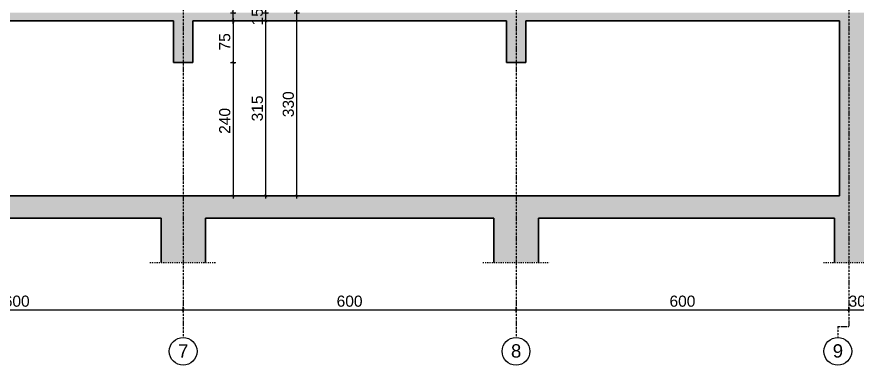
# Model space of a CAD drawing. Header units: inches. Extents: x -72385 to 39588, y -6525 to 66685.
# Drawn here: x -3391 to -1876, y 22991 to 23618 of the extents above; entities that cross this region are included whole.
import ezdxf

# ---------------------------------------------------------------- set-up
doc = ezdxf.new("R2010")
doc.units = ezdxf.units.IN
doc.header["$MEASUREMENT"] = 0
doc.linetypes.add('DashDot', pattern=[0.6, 0.4, -0.1, 0, -0.1])
doc.linetypes.add('Hidden', pattern=[0.4, 0.2, -0.2])
for name, color, linetype, lineweight in [('Надписи коти външни', 252, 'Continuous', 25), ('Надписи коти вътрешни', 252, 'Continuous', 25), ('Надписи Оси', 252, 'Continuous', 25), ('Оси', 252, 'DashDot', 25), ('Фасади Разрези дебело', 7, 'Continuous', 35), ('Фасади Разрези пунктир', 253, 'Hidden', 25), ('Щрих стени', 254, 'Continuous', 25)]:
    doc.layers.add(name, color=color, linetype=linetype, lineweight=lineweight)
doc.styles.add('Arial Regular', font='arial.ttf')
doc.styles.get("Standard").update_dxf_attribs({"font": 'arial.ttf'})
doc.dimstyles.new('Annotative', dxfattribs={"dimscale": 0, "dimtxt": 20, "dimasz": 5, "dimexe": 5, "dimexo": 5, "dimgap": 5, "dimtad": 1, "dimdec": 0, "dimzin": 0, "dimdsep": 46, "dimtxsty": 'Standard', "dimblk": 'ARCHTICK', "dimcen": 5, "dimdle": 5, "dimadec": 0, "dimazin": 0, "dimtfac": 1, "dimtdec": 0, "dimtofl": 0, "dimtmove": 0, "dimatfit": 3, "dimldrblk": 'ARCHTICK', "dimfxl": 5, "dimfxlon": 1, "dimtolj": 1, "dimtzin": 0, "dimarcsym": 1})

# ---------------------------------------------------------------- blocks, each defined once
blk = doc.blocks.new('_ArchTick')
at = {"color": 0, "linetype": 'ByBlock', "const_width": 0.15}
blk.add_lwpolyline([(-0.5, -0.5), (0.5, 0.5)], dxfattribs=at)
blk = doc.blocks.new('*D4916')
at = {"layer": 'Defpoints', "color": 0, "ltscale": 10, "transparency": 16777216}
for p in [(-3095.7, 23610.9), (-3073.3, 23535.9), (-3000.8, 23535.9)]:
    blk.add_point(p, dxfattribs=at)
at = {"layer": 'Надписи коти вътрешни', "color": 0, "lineweight": -2, "ltscale": 10, "transparency": 16777216}
for p, q in [((-3000.8, 23615.9), (-3000.8, 23530.9)), ((-3005.8, 23610.9), (-2995.8, 23610.9)), ((-3005.8, 23535.9), (-2995.8, 23535.9))]:
    blk.add_line(p, q, dxfattribs=at)
at = {"layer": 'Надписи коти вътрешни', "color": 0, "lineweight": -2, "ltscale": 10, "transparency": 16777216, "xscale": 5, "yscale": 5, "zscale": 5}
for p, rotation in [((-3000.8, 23610.9), 90), ((-3000.8, 23535.9), 270)]:
    blk.add_blockref('_ArchTick', p, dxfattribs=dict(at, rotation=rotation))
at = {"layer": 'Надписи коти вътрешни', "color": 0, "ltscale": 10, "transparency": 16777216, "insert": (-3016, 23573.4), "char_height": 20, "attachment_point": 5, "rotation": 90}
blk.add_mtext('\\A1;75', dxfattribs=at)
blk = doc.blocks.new('*D4915')
at = {"layer": 'Defpoints', "color": 0, "ltscale": 10, "transparency": 16777216}
for p in [(-3073.3, 23535.9), (-3063.8, 23295.9), (-3000.8, 23295.9)]:
    blk.add_point(p, dxfattribs=at)
at = {"layer": 'Надписи коти вътрешни', "color": 0, "lineweight": -2, "ltscale": 10, "transparency": 16777216}
for p, q in [((-3000.8, 23540.9), (-3000.8, 23290.9)), ((-3005.8, 23535.9), (-2995.8, 23535.9)), ((-3005.8, 23295.9), (-2995.8, 23295.9))]:
    blk.add_line(p, q, dxfattribs=at)
at = {"layer": 'Надписи коти вътрешни', "color": 0, "lineweight": -2, "ltscale": 10, "transparency": 16777216, "xscale": 5, "yscale": 5, "zscale": 5}
for p, rotation in [((-3000.8, 23535.9), 90), ((-3000.8, 23295.9), 270)]:
    blk.add_blockref('_ArchTick', p, dxfattribs=dict(at, rotation=rotation))
at = {"layer": 'Надписи коти вътрешни', "color": 0, "ltscale": 10, "transparency": 16777216, "insert": (-3016, 23430.9), "char_height": 20, "attachment_point": 5, "rotation": 90}
blk.add_mtext('\\A1;240', dxfattribs=at)
blk = doc.blocks.new('*D4914')
at = {"layer": 'Defpoints', "color": 0, "ltscale": 10, "transparency": 16777216}
for p in [(-3024, 23625.9), (-3000.8, 23625.9), (-3045.1, 23610.9)]:
    blk.add_point(p, dxfattribs=at)
at = {"layer": 'Надписи коти вътрешни', "color": 0, "lineweight": -2, "ltscale": 10, "transparency": 16777216}
for p, q in [((-3000.8, 23625.9), (-3000.8, 23667.8)), ((-3005.8, 23625.9), (-2995.8, 23625.9)), ((-3000.8, 23605.9), (-3000.8, 23625.9)), ((-3005.8, 23610.9), (-2995.8, 23610.9))]:
    blk.add_line(p, q, dxfattribs=at)
at = {"layer": 'Надписи коти вътрешни', "color": 0, "lineweight": -2, "ltscale": 10, "transparency": 16777216, "xscale": 5, "yscale": 5, "zscale": 5}
for p, rotation in [((-3000.8, 23625.9), 90), ((-3000.8, 23610.9), 270)]:
    blk.add_blockref('_ArchTick', p, dxfattribs=dict(at, rotation=rotation))
at = {"layer": 'Надписи коти вътрешни', "color": 0, "ltscale": 10, "transparency": 16777216, "insert": (-3016, 23649.4), "char_height": 20, "attachment_point": 5, "rotation": 90}
blk.add_mtext('\\A1;15', dxfattribs=at)
blk = doc.blocks.new('*D4910')
at = {"layer": 'Defpoints', "color": 0, "ltscale": 10, "transparency": 16777216}
for p in [(-2996.4, 23625.9), (-2942, 23625.9), (-2996.4, 23610.9)]:
    blk.add_point(p, dxfattribs=at)
at = {"layer": 'Надписи коти вътрешни', "color": 0, "lineweight": -2, "ltscale": 10, "transparency": 16777216}
for p, q in [((-2942, 23605.9), (-2942, 23630.9)), ((-2947, 23625.9), (-2937, 23625.9)), ((-2947, 23610.9), (-2937, 23610.9))]:
    blk.add_line(p, q, dxfattribs=at)
at = {"layer": 'Надписи коти вътрешни', "color": 0, "lineweight": -2, "ltscale": 10, "transparency": 16777216, "xscale": 5, "yscale": 5, "zscale": 5}
for p, rotation in [((-2942, 23625.9), 90), ((-2942, 23610.9), 270)]:
    blk.add_blockref('_ArchTick', p, dxfattribs=dict(at, rotation=rotation))
at = {"layer": 'Надписи коти вътрешни', "color": 0, "ltscale": 10, "transparency": 16777216, "insert": (-2957.2, 23618.4), "char_height": 20, "attachment_point": 5, "rotation": 90}
blk.add_mtext('\\A1;15', dxfattribs=at)
blk = doc.blocks.new('*D4909')
at = {"layer": 'Defpoints', "color": 0, "ltscale": 10, "transparency": 16777216}
for p in [(-3057, 23610.9), (-2942, 23610.9), (-3057, 23295.9)]:
    blk.add_point(p, dxfattribs=at)
at = {"layer": 'Надписи коти вътрешни', "color": 0, "lineweight": -2, "ltscale": 10, "transparency": 16777216}
for p, q in [((-2942, 23290.9), (-2942, 23615.9)), ((-2947, 23610.9), (-2937, 23610.9)), ((-2947, 23295.9), (-2937, 23295.9))]:
    blk.add_line(p, q, dxfattribs=at)
at = {"layer": 'Надписи коти вътрешни', "color": 0, "lineweight": -2, "ltscale": 10, "transparency": 16777216, "xscale": 5, "yscale": 5, "zscale": 5}
for p, rotation in [((-2942, 23610.9), 90), ((-2942, 23295.9), 270)]:
    blk.add_blockref('_ArchTick', p, dxfattribs=dict(at, rotation=rotation))
at = {"layer": 'Надписи коти вътрешни', "color": 0, "ltscale": 10, "transparency": 16777216, "insert": (-2957.2, 23453.4), "char_height": 20, "attachment_point": 5, "rotation": 90}
blk.add_mtext('\\A1;315', dxfattribs=at)
blk = doc.blocks.new('*D4908')
at = {"layer": 'Defpoints', "color": 0, "ltscale": 10, "transparency": 16777216}
for p in [(-3057, 23625.9), (-2886, 23625.9), (-3057, 23295.9)]:
    blk.add_point(p, dxfattribs=at)
at = {"layer": 'Надписи коти вътрешни', "color": 0, "lineweight": -2, "ltscale": 10, "transparency": 16777216}
for p, q in [((-2886, 23290.9), (-2886, 23630.9)), ((-2891, 23625.9), (-2881, 23625.9)), ((-2891, 23295.9), (-2881, 23295.9))]:
    blk.add_line(p, q, dxfattribs=at)
at = {"layer": 'Надписи коти вътрешни', "color": 0, "lineweight": -2, "ltscale": 10, "transparency": 16777216, "xscale": 5, "yscale": 5, "zscale": 5}
for p, rotation in [((-2886, 23625.9), 90), ((-2886, 23295.9), 270)]:
    blk.add_blockref('_ArchTick', p, dxfattribs=dict(at, rotation=rotation))
at = {"layer": 'Надписи коти вътрешни', "color": 0, "ltscale": 10, "transparency": 16777216, "insert": (-2901.3, 23460.9), "char_height": 20, "attachment_point": 5, "rotation": 90}
blk.add_mtext('\\A1;330', dxfattribs=at)
blk = doc.blocks.new('*D7016')
at = {"layer": 'Defpoints', "color": 0, "ltscale": 10, "transparency": 16777216}
for p in [(-1891, 23090.9), (-2491, 23066.1), (-1891, 23066.1)]:
    blk.add_point(p, dxfattribs=at)
at = {"layer": 'Надписи коти външни', "color": 0, "lineweight": -2, "ltscale": 10, "transparency": 16777216}
for p, q in [((-2496, 23090.9), (-1886, 23090.9)), ((-2491, 23085.9), (-2491, 23095.9)), ((-1891, 23085.9), (-1891, 23095.9))]:
    blk.add_line(p, q, dxfattribs=at)
at = {"layer": 'Надписи коти външни', "color": 0, "lineweight": -2, "ltscale": 10, "transparency": 16777216, "xscale": 5, "yscale": 5, "zscale": 5, "rotation": 180}
blk.add_blockref('_ArchTick', (-2491, 23090.9), dxfattribs=at)
at = {"layer": 'Надписи коти външни', "color": 0, "lineweight": -2, "ltscale": 10, "transparency": 16777216, "xscale": 5, "yscale": 5, "zscale": 5}
blk.add_blockref('_ArchTick', (-1891, 23090.9), dxfattribs=at)
at = {"layer": 'Надписи коти външни', "color": 0, "ltscale": 10, "transparency": 16777216, "insert": (-2191, 23106.1), "char_height": 20, "attachment_point": 5}
blk.add_mtext('\\A1;600', dxfattribs=at)
blk = doc.blocks.new('*D7017')
at = {"layer": 'Defpoints', "color": 0, "ltscale": 10, "transparency": 16777216}
for p in [(-1861, 23090.9), (-1891, 23060.9), (-1861, 23060.9)]:
    blk.add_point(p, dxfattribs=at)
at = {"layer": 'Надписи коти външни', "color": 0, "lineweight": -2, "ltscale": 10, "transparency": 16777216}
for p, q in [((-1896, 23090.9), (-1856, 23090.9)), ((-1891, 23085.9), (-1891, 23095.9)), ((-1861, 23085.9), (-1861, 23095.9))]:
    blk.add_line(p, q, dxfattribs=at)
at = {"layer": 'Надписи коти външни', "color": 0, "lineweight": -2, "ltscale": 10, "transparency": 16777216, "xscale": 5, "yscale": 5, "zscale": 5, "rotation": 180}
blk.add_blockref('_ArchTick', (-1891, 23090.9), dxfattribs=at)
at = {"layer": 'Надписи коти външни', "color": 0, "lineweight": -2, "ltscale": 10, "transparency": 16777216, "xscale": 5, "yscale": 5, "zscale": 5}
blk.add_blockref('_ArchTick', (-1861, 23090.9), dxfattribs=at)
at = {"layer": 'Надписи коти външни', "color": 0, "ltscale": 10, "transparency": 16777216, "insert": (-1876, 23106.1), "char_height": 20, "attachment_point": 5}
blk.add_mtext('\\A1;30', dxfattribs=at)
blk = doc.blocks.new('*D7018')
at = {"layer": 'Defpoints', "color": 0, "ltscale": 10, "transparency": 16777216}
for p in [(-2491, 23090.9), (-3091, 23040.9), (-2491, 23040.9)]:
    blk.add_point(p, dxfattribs=at)
at = {"layer": 'Надписи коти външни', "color": 0, "lineweight": -2, "ltscale": 10, "transparency": 16777216}
for p, q in [((-3096, 23090.9), (-2486, 23090.9)), ((-3091, 23085.9), (-3091, 23095.9)), ((-2491, 23085.9), (-2491, 23095.9))]:
    blk.add_line(p, q, dxfattribs=at)
at = {"layer": 'Надписи коти външни', "color": 0, "lineweight": -2, "ltscale": 10, "transparency": 16777216, "xscale": 5, "yscale": 5, "zscale": 5, "rotation": 180}
blk.add_blockref('_ArchTick', (-3091, 23090.9), dxfattribs=at)
at = {"layer": 'Надписи коти външни', "color": 0, "lineweight": -2, "ltscale": 10, "transparency": 16777216, "xscale": 5, "yscale": 5, "zscale": 5}
blk.add_blockref('_ArchTick', (-2491, 23090.9), dxfattribs=at)
at = {"layer": 'Надписи коти външни', "color": 0, "ltscale": 10, "transparency": 16777216, "insert": (-2791, 23106.1), "char_height": 20, "attachment_point": 5}
blk.add_mtext('\\A1;600', dxfattribs=at)
blk = doc.blocks.new('*D7019')
at = {"layer": 'Defpoints', "color": 0, "ltscale": 10, "transparency": 16777216}
for p in [(-3091, 23090.9), (-3691, 23040.9), (-3091, 23040.9)]:
    blk.add_point(p, dxfattribs=at)
at = {"layer": 'Надписи коти външни', "color": 0, "lineweight": -2, "ltscale": 10, "transparency": 16777216}
for p, q in [((-3696, 23090.9), (-3086, 23090.9)), ((-3691, 23085.9), (-3691, 23095.9)), ((-3091, 23085.9), (-3091, 23095.9))]:
    blk.add_line(p, q, dxfattribs=at)
at = {"layer": 'Надписи коти външни', "color": 0, "lineweight": -2, "ltscale": 10, "transparency": 16777216, "xscale": 5, "yscale": 5, "zscale": 5, "rotation": 180}
blk.add_blockref('_ArchTick', (-3691, 23090.9), dxfattribs=at)
at = {"layer": 'Надписи коти външни', "color": 0, "lineweight": -2, "ltscale": 10, "transparency": 16777216, "xscale": 5, "yscale": 5, "zscale": 5}
blk.add_blockref('_ArchTick', (-3091, 23090.9), dxfattribs=at)
at = {"layer": 'Надписи коти външни', "color": 0, "ltscale": 10, "transparency": 16777216, "insert": (-3391, 23106.1), "char_height": 20, "attachment_point": 5}
blk.add_mtext('\\A1;600', dxfattribs=at)

msp = doc.modelspace()

# ---------------------------------------------------------------- hatches: boundary and pattern name
at = {"layer": 'Щрих стени', "ltscale": 10}
h = msp.add_hatch(color=256, dxfattribs=at)
h.dxf.hatch_style = 1
h.paths.add_polyline_path([(-1845.7, 23625.9), (-7023.6, 23625.9), (-7023.6, 23590.9), (-6973.6, 23590.9), (-6973.6, 23610.9), (-6826.1, 23610.9), (-6826.1, 23575.9), (-6796.1, 23575.9), (-6796.1, 23610.9), (-6646.1, 23610.9), (-6646.1, 23575.9), (-6616.1, 23575.9), (-6616.1, 23610.9), (-6466.1, 23610.9), (-6466.1, 23575.9), (-6436.1, 23575.9), (-6436.1, 23610.9), (-6286.1, 23610.9), (-6286.1, 23575.9), (-6256.1, 23575.9), (-6256.1, 23610.9), (-6103.5, 23610.9), (-6103.5, 23505.9), (-6073.5, 23505.9), (-6073.5, 23610.9), (-5508.5, 23610.9), (-5508.5, 23535.9), (-5473.5, 23535.9), (-5473.5, 23610.9), (-4908.4, 23610.9), (-4908.4, 23535.9), (-4873.4, 23535.9), (-4873.4, 23610.9), (-4308.4, 23610.9), (-4308.4, 23535.9), (-4273.4, 23535.9), (-4273.4, 23610.9), (-3708.3, 23610.9), (-3708.3, 23535.9), (-3673.3, 23535.9), (-3673.3, 23610.9), (-3108.3, 23610.9), (-3108.3, 23535.9), (-3073.3, 23535.9), (-3073.3, 23610.9), (-2508.3, 23610.9), (-2508.3, 23535.9), (-2473.2, 23535.9), (-2473.2, 23610.9), (-1908.2, 23610.9), (-1908.2, 23295.9), (-6973.6, 23295.9), (-6973.6, 23545.9), (-7023.6, 23545.9), (-7023.6, 23175.9), (-6943.6, 23175.9), (-6943.6, 23255.9), (-6128.5, 23255.9), (-6128.5, 23175.9), (-6048.5, 23175.9), (-6048.5, 23255.9), (-5531, 23255.9), (-5531, 23175.9), (-5451, 23175.9), (-5451, 23255.9), (-4930.9, 23255.9), (-4930.9, 23175.9), (-4850.9, 23175.9), (-4850.9, 23255.9), (-4330.9, 23255.9), (-4330.9, 23175.9), (-4250.9, 23175.9), (-4250.9, 23255.9), (-3730.8, 23255.9), (-3730.8, 23175.9), (-3650.8, 23175.9), (-3650.8, 23255.9), (-3130.8, 23255.9), (-3130.8, 23175.9), (-3050.8, 23175.9), (-3050.8, 23255.9), (-2530.8, 23255.9), (-2530.8, 23175.9), (-2450.7, 23175.9), (-2450.7, 23255.9), (-1917, 23255.9), (-1917, 23175.9), (-1845.7, 23175.9)])

# ---------------------------------------------------------------- linework, layer by layer
at = {"layer": 'Надписи Оси', "ltscale": 50}
for centre in [(-3091, 23015.9), (-2491, 23015.9), (-1911, 23015.9)]:
    msp.add_circle(centre, 25, dxfattribs=at)
at = {"layer": 'Оси', "ltscale": 10}
for p, q in [((-3091, 26090.9), (-3091, 23040.9)), ((-2491, 26090.9), (-2491, 23040.9)), ((-1891, 26090.9), (-1891, 23060.9)), ((-1911, 23060.9), (-1911, 23040.9)), ((-1911, 23060.9), (-1891, 23060.9))]:
    msp.add_line(p, q, dxfattribs=at)
at = {"layer": 'Фасади Разрези дебело', "ltscale": 10, "extrusion": (1.2091e-15, 1, -2.22045e-16)}
for p, q in [((-3673.3, 23610.9), (-3108.3, 23610.9)), ((-3073.3, 23610.9), (-2508.3, 23610.9)), ((-2473.2, 23610.9), (-1908.2, 23610.9)), ((-3108.3, 23535.9), (-3073.3, 23535.9)), ((-2508.3, 23535.9), (-2473.2, 23535.9)), ((-6973.6, 23295.9), (-1908.2, 23295.9)), ((-3650.8, 23255.9), (-3130.8, 23255.9)), ((-3050.8, 23255.9), (-2530.8, 23255.9)), ((-2450.7, 23255.9), (-1917, 23255.9))]:
    msp.add_line(p, q, dxfattribs=at)
at = {"layer": 'Фасади Разрези дебело', "ltscale": 10}
for p, q in [((-3108.3, 23610.9), (-3108.3, 23535.9)), ((-3073.3, 23610.9), (-3073.3, 23535.9)), ((-2508.3, 23610.9), (-2508.3, 23535.9)), ((-2473.2, 23610.9), (-2473.2, 23535.9)), ((-1908.2, 23610.9), (-1908.2, 23295.9)), ((-3130.8, 23255.9), (-3130.8, 23175.9)), ((-3050.8, 23255.9), (-3050.8, 23175.9)), ((-2530.8, 23255.9), (-2530.8, 23175.9)), ((-2450.7, 23255.9), (-2450.7, 23175.9)), ((-1917, 23255.9), (-1917, 23175.9))]:
    msp.add_line(p, q, dxfattribs=at)
at = {"layer": 'Фасади Разрези пунктир', "ltscale": 10, "extrusion": (1.2091e-15, 1, -2.22045e-16)}
for p, q in [((-3150.8, 23175.9), (-3030.8, 23175.9)), ((-2550.8, 23175.9), (-2430.7, 23175.9)), ((-1937, 23175.9), (-1816.9, 23175.9))]:
    msp.add_line(p, q, dxfattribs=at)

# ---------------------------------------------------------------- texts
at = {"layer": 'Надписи Оси', "ltscale": 100, "char_height": 24, "width": 27.213, "attachment_point": 1, "style": 'Arial Regular'}
for s, insert in [('\\pxqc;7', (-3104.4, 23028.6)), ('\\pxqc;8', (-2504.4, 23028.6)), ('\\pxqc;9', (-1924.4, 23028.6))]:
    msp.add_mtext(s, dxfattribs=dict(at, insert=insert))

# ---------------------------------------------------------------- dimensions: what is measured, and where the dimension line sits
at = {"layer": 'Надписи коти външни', "ltscale": 10}
for base, p1, p2, picture, middle in [((-3091, 23090.9), (-3691, 23040.9), (-3091, 23040.9), '*D7019', (-3391, 23106.1)), ((-2491, 23090.9), (-3091, 23040.9), (-2491, 23040.9), '*D7018', (-2791, 23106.1)), ((-1891, 23090.9), (-2491, 23066.1), (-1891, 23066.1), '*D7016', (-2191, 23106.1))]:
    dim = msp.add_linear_dim(base=base, p1=p1, p2=p2, dimstyle='Annotative', override={"dimscale": 0, "dimtix": 0, "dimtofl": 0, "dimtmove": 0, "dimatfit": 3}, dxfattribs=at)
    dim.commit()
    dim.dimension.update_dxf_attribs({"geometry": picture, "text_midpoint": middle})
dim = msp.add_linear_dim(base=(-1861, 23090.9), p1=(-1891, 23060.9), p2=(-1861, 23060.9), dimstyle='Annotative', override={"dimscale": 0, "dimtix": 0, "dimtofl": 0, "dimtmove": 0, "dimatfit": 3}, dxfattribs=at)
dim.commit()
dim.dimension.update_dxf_attribs({"geometry": '*D7017', "text_midpoint": (-1876, 23090.9), "dimtype": 128})
at = {"layer": 'Надписи коти вътрешни', "ltscale": 10}
for base, p1, p2, picture, middle in [((-3000.8, 23625.9), (-3045.1, 23610.9), (-3024, 23625.9), '*D4914', (-3000.8, 23649.4)), ((-2942, 23625.9), (-2996.4, 23610.9), (-2996.4, 23625.9), '*D4910', (-2942, 23618.4)), ((-3000.8, 23535.9), (-3095.7, 23610.9), (-3073.3, 23535.9), '*D4916', (-3000.8, 23573.4)), ((-3000.8, 23295.9), (-3073.3, 23535.9), (-3063.8, 23295.9), '*D4915', (-3000.8, 23430.9))]:
    dim = msp.add_linear_dim(base=base, p1=p1, p2=p2, angle=90, dimstyle='Annotative', override={"dimscale": 0, "dimtix": 0, "dimtofl": 0, "dimtmove": 0, "dimatfit": 3}, dxfattribs=at)
    dim.commit()
    dim.dimension.update_dxf_attribs({"geometry": picture, "text_midpoint": middle, "dimtype": 128})
for base, p2, picture, middle in [((-2886, 23625.9), (-3057, 23625.9), '*D4908', (-2901.3, 23460.9)), ((-2942, 23610.9), (-3057, 23610.9), '*D4909', (-2957.2, 23453.4))]:
    dim = msp.add_linear_dim(base=base, p1=(-3057, 23295.9), p2=p2, angle=90, dimstyle='Annotative', override={"dimscale": 0, "dimtix": 0, "dimtofl": 0, "dimtmove": 0, "dimatfit": 3}, dxfattribs=at)
    dim.commit()
    dim.dimension.update_dxf_attribs({"geometry": picture, "text_midpoint": middle})

doc.saveas('drawing.dxf')
